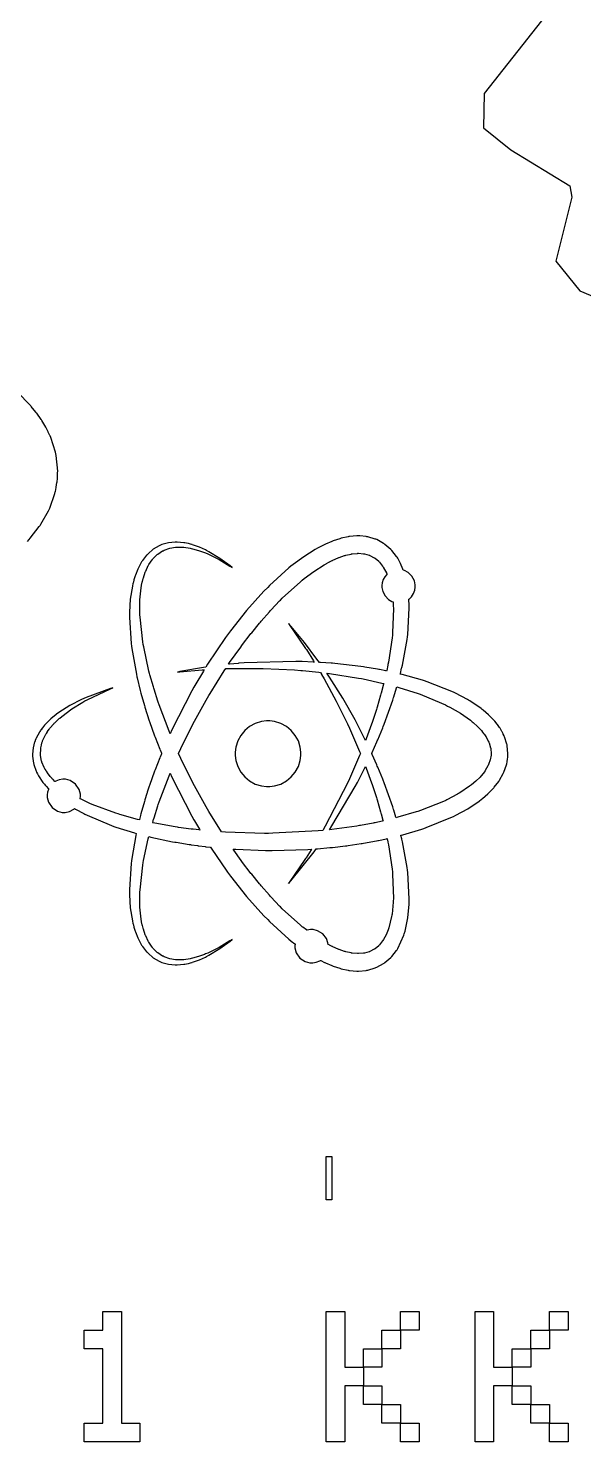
# Model space of a CAD drawing. Extents: x 0 to 3000, y 0 to 2000.
# Drawn here: x 2176.7 to 2276.1, y 1576.7 to 1830 of the extents above; entities that cross this region are included whole.
import ezdxf

# ---------------------------------------------------------------- set-up
doc = ezdxf.new("R2010")
doc.units = 0
doc.header["$MEASUREMENT"] = 0
doc.layers.add('design', color=1, linetype='Continuous')
doc.layers.add('invert_pattern', color=3, linetype='Continuous')

msp = doc.modelspace()

# ---------------------------------------------------------------- linework, layer by layer
at = {"layer": 'design'}
for p, q in [((2268.6, 1831.32), (2258.33, 1818.3)), ((2258.33, 1818.3), (2258.2, 1812.14)), ((2258.2, 1812.14), (2263.07, 1808.15)), ((2263.07, 1808.15), (2273.68, 1801.74)), ((2273.68, 1801.74), (2274, 1799.67)), ((2274, 1799.67), (2271.14, 1788.24)), ((2271.14, 1788.24), (2275.42, 1782.88)), ((2275.42, 1782.88), (2281.72, 1780.25))]:
    msp.add_line(p, q, dxfattribs=at)
msp.add_lwpolyline([(2176.5, 1737.98), (2176.85, 1738.37), (2177.02, 1738.57), (2178.63, 1740.65), (2178.78, 1740.87), (2178.93, 1741.1), (2180.27, 1743.46), (2180.39, 1743.71), (2180.5, 1743.96), (2181.42, 1746.61), (2181.49, 1746.89), (2181.51, 1746.96), (2181.66, 1747.65), (2181.67, 1747.72), (2181.8, 1748.57), (2181.81, 1748.64), (2181.88, 1749.35), (2181.89, 1749.43), (2181.89, 1749.5), (2181.92, 1750.21), (2181.92, 1750.29), (2181.93, 1750.57), (2181.65, 1753.42), (2181.6, 1753.7), (2181.6, 1753.7), (2181.54, 1753.98), (2180.68, 1756.65), (2180.57, 1756.9), (2180.54, 1756.96), (2180.25, 1757.59), (2180.22, 1757.65), (2179.85, 1758.38), (2179.78, 1758.5), (2179.09, 1759.66), (2179.02, 1759.77), (2178.95, 1759.88), (2178.18, 1760.97), (2178.1, 1761.07), (2178.02, 1761.18), (2177.2, 1762.19), (2177.11, 1762.29), (2176.77, 1762.68), (2174.97, 1764.5)], dxfattribs=at)
for points in [[(2262.41, 1701.53), (2262.38, 1701.67), (2261.95, 1703.01), (2261.89, 1703.13), (2261.88, 1703.17), (2261.74, 1703.48), (2261.72, 1703.51), (2261.53, 1703.88), (2261.5, 1703.94), (2261.16, 1704.51), (2261.12, 1704.57), (2261.08, 1704.63), (2260.7, 1705.17), (2260.66, 1705.22), (2260.62, 1705.27), (2260.21, 1705.78), (2260.16, 1705.83), (2259.99, 1706.03), (2259.1, 1706.93), (2258.14, 1707.76), (2257.95, 1707.91), (2257.75, 1708.06), (2255.72, 1709.44), (2255.51, 1709.57), (2255.3, 1709.69), (2253.17, 1710.82), (2252.96, 1710.92), (2252.52, 1711.13), (2248.1, 1712.86), (2247.65, 1713.01), (2247.29, 1713.13), (2243.64, 1714.15), (2243.28, 1714.23), (2243.3, 1714.33), (2243.53, 1715.29), (2243.55, 1715.38), (2243.66, 1715.83), (2244.5, 1720.42), (2244.56, 1720.89), (2244.62, 1721.35), (2244.89, 1726.07), (2244.88, 1726.55), (2244.88, 1726.64), (2244.84, 1727.54), (2244.83, 1727.63), (2244.96, 1727.73), (2245.3, 1728.09), (2245.66, 1728.65), (2245.89, 1729.29), (2245.97, 1729.81), (2245.97, 1729.98), (2245.97, 1730.22), (2245.81, 1730.95), (2245.37, 1731.79), (2244.68, 1732.44), (2244.05, 1732.78), (2243.83, 1732.85), (2243.75, 1733.04), (2243.33, 1734.02), (2242.82, 1734.98), (2242.7, 1735.17), (2242.62, 1735.28), (2241.79, 1736.36), (2241.7, 1736.46), (2241.6, 1736.56), (2240.54, 1737.48), (2240.43, 1737.56), (2240.31, 1737.65), (2239.06, 1738.33), (2238.93, 1738.38), (2238.8, 1738.43), (2237.45, 1738.83), (2237.31, 1738.85), (2237.17, 1738.87), (2236.04, 1738.99), (2235.67, 1738.99), (2235.53, 1738.99), (2234.2, 1738.87), (2234.08, 1738.86), (2233.95, 1738.83), (2232.68, 1738.56), (2232.56, 1738.53), (2232.44, 1738.49), (2231.24, 1738.1), (2231.12, 1738.05), (2231.01, 1738.01), (2229.87, 1737.52), (2229.76, 1737.47), (2229.64, 1737.41), (2228.56, 1736.86), (2228.45, 1736.8), (2228.03, 1736.56), (2226, 1735.27), (2224.08, 1733.86), (2223.71, 1733.56), (2223.35, 1733.27), (2219.87, 1730.1), (2219.54, 1729.77), (2218.88, 1729.11), (2215.77, 1725.63), (2212.89, 1721.99), (2212.34, 1721.24), (2212, 1720.77), (2208.77, 1715.98), (2208.46, 1715.49), (2208.04, 1715.43), (2203.83, 1714.68), (2203.41, 1714.59), (2203.81, 1714.63), (2207.78, 1714.99), (2208.17, 1715.01), (2208.02, 1714.76), (2206.48, 1712.17), (2206.33, 1711.91), (2205.95, 1711.22), (2202.39, 1704.26), (2202.06, 1703.54), (2201.87, 1704.01), (2200.11, 1708.69), (2199.95, 1709.17), (2199.88, 1709.38), (2199.2, 1711.52), (2199.13, 1711.73), (2199.07, 1711.94), (2198.45, 1714.1), (2198.4, 1714.32), (2198.28, 1714.75), (2197.33, 1719.12), (2197.25, 1719.56), (2197.18, 1720), (2196.69, 1724.42), (2196.67, 1724.86), (2196.65, 1725.3), (2196.67, 1727.51), (2196.89, 1729.69), (2196.96, 1730.12), (2196.97, 1730.17), (2197.08, 1730.7), (2197.09, 1730.75), (2197.1, 1730.81), (2197.23, 1731.33), (2197.25, 1731.38), (2197.28, 1731.49), (2197.61, 1732.5), (2197.65, 1732.6), (2197.69, 1732.7), (2198.14, 1733.66), (2198.19, 1733.75), (2198.25, 1733.84), (2198.83, 1734.71), (2198.9, 1734.79), (2198.96, 1734.87), (2199.69, 1735.6), (2199.77, 1735.67), (2199.85, 1735.73), (2200.72, 1736.3), (2200.81, 1736.34), (2201, 1736.44), (2201.99, 1736.78), (2203.03, 1736.96), (2203.25, 1736.97), (2203.46, 1736.98), (2204.55, 1736.95), (2205.64, 1736.79), (2205.85, 1736.74), (2206.07, 1736.7), (2207.14, 1736.39), (2208.2, 1736.01), (2208.41, 1735.93), (2208.82, 1735.76), (2210.85, 1734.75), (2212.79, 1733.58), (2213.17, 1733.32), (2212.82, 1733.61), (2210.98, 1734.97), (2209.02, 1736.16), (2208.61, 1736.37), (2208.4, 1736.48), (2207.35, 1736.95), (2206.25, 1737.36), (2206.03, 1737.42), (2206, 1737.43), (2205.72, 1737.51), (2205.69, 1737.52), (2205.35, 1737.61), (2205.29, 1737.62), (2204.71, 1737.74), (2204.65, 1737.75), (2204.54, 1737.76), (2203.35, 1737.87), (2203.23, 1737.87), (2202.99, 1737.88), (2201.78, 1737.75), (2200.59, 1737.43), (2200.36, 1737.33), (2200.13, 1737.24), (2199.06, 1736.61), (2198.11, 1735.8), (2197.95, 1735.62), (2197.86, 1735.53), (2197.11, 1734.56), (2197.04, 1734.45), (2196.97, 1734.35), (2196.39, 1733.28), (2196.34, 1733.17), (2196.29, 1733.06), (2195.84, 1731.94), (2195.81, 1731.83), (2195.75, 1731.66), (2195.69, 1731.48), (2195.59, 1731.14), (2195.57, 1731.08), (2195.42, 1730.51), (2195.41, 1730.45), (2195.3, 1729.98), (2194.94, 1727.64), (2194.8, 1725.3), (2194.79, 1724.83), (2194.79, 1724.36), (2195.09, 1719.71), (2195.15, 1719.25), (2195.21, 1718.79), (2196.02, 1714.22), (2196.12, 1713.76), (2196.17, 1713.54), (2196.71, 1711.29), (2196.77, 1711.06), (2196.83, 1710.84), (2197.46, 1708.62), (2197.53, 1708.39), (2197.56, 1708.28), (2197.9, 1707.18), (2197.94, 1707.07), (2197.97, 1706.96), (2198.33, 1705.86), (2198.37, 1705.75), (2198.45, 1705.53), (2199.21, 1703.35), (2199.29, 1703.14), (2199.37, 1702.92), (2200.21, 1700.77), (2200.3, 1700.55), (2200.32, 1700.51), (2200.51, 1700.05), (2200.53, 1700), (2200.51, 1699.95), (2200.32, 1699.49), (2200.3, 1699.45), (2200.21, 1699.23), (2199.37, 1697.08), (2199.29, 1696.86), (2199.21, 1696.65), (2198.45, 1694.47), (2198.37, 1694.25), (2198.33, 1694.14), (2197.97, 1693.04), (2197.94, 1692.93), (2197.9, 1692.82), (2197.56, 1691.72), (2197.53, 1691.61), (2197.46, 1691.39), (2196.83, 1689.16), (2196.77, 1688.94), (2196.75, 1688.87), (2196.58, 1688.19), (2196.57, 1688.12), (2196.24, 1688.2), (2193.07, 1689.07), (2192.75, 1689.17), (2192.32, 1689.3), (2188.1, 1690.88), (2187.7, 1691.06), (2187.55, 1691.12), (2186.11, 1691.82), (2185.97, 1691.89), (2185.98, 1691.94), (2186.01, 1692.29), (2186.01, 1692.41), (2186.01, 1692.7), (2185.78, 1693.57), (2185.14, 1694.52), (2184.19, 1695.16), (2183.32, 1695.4), (2183.03, 1695.4), (2182.83, 1695.4), (2182.21, 1695.28), (2181.6, 1695.04), (2181.49, 1694.97), (2181.45, 1695), (2181.11, 1695.33), (2181.08, 1695.37), (2180.97, 1695.48), (2180.86, 1695.6), (2180.65, 1695.84), (2180.61, 1695.88), (2180.28, 1696.3), (2180.25, 1696.34), (2180.22, 1696.38), (2179.92, 1696.82), (2179.89, 1696.86), (2179.72, 1697.13), (2179.71, 1697.15), (2179.58, 1697.38), (2179.57, 1697.4), (2179.52, 1697.49), (2179.12, 1698.44), (2179.09, 1698.54), (2179.06, 1698.63), (2178.87, 1699.63), (2178.86, 1699.74), (2178.85, 1699.84), (2178.89, 1700.86), (2178.9, 1700.96), (2178.91, 1701.01), (2179.01, 1701.52), (2179.02, 1701.57), (2179.1, 1701.87), (2179.11, 1701.9), (2179.2, 1702.15), (2179.2, 1702.17), (2179.24, 1702.27), (2179.69, 1703.24), (2179.74, 1703.33), (2179.82, 1703.47), (2179.83, 1703.49), (2179.9, 1703.6), (2179.91, 1703.61), (2180.08, 1703.89), (2180.11, 1703.93), (2180.43, 1704.38), (2180.47, 1704.42), (2180.53, 1704.51), (2181.26, 1705.34), (2181.33, 1705.42), (2181.41, 1705.5), (2182.22, 1706.28), (2182.31, 1706.35), (2182.65, 1706.65), (2184.46, 1708), (2186.41, 1709.2), (2186.81, 1709.42), (2187.21, 1709.64), (2191.39, 1711.58), (2191.81, 1711.76), (2191.37, 1711.63), (2187.02, 1710.05), (2186.59, 1709.86), (2186.17, 1709.67), (2184.09, 1708.6), (2182.11, 1707.34), (2181.74, 1707.05), (2181.64, 1706.98), (2180.73, 1706.22), (2180.64, 1706.14), (2180.55, 1706.06), (2179.71, 1705.2), (2179.63, 1705.11), (2179.59, 1705.07), (2179.2, 1704.6), (2179.16, 1704.55), (2178.95, 1704.25), (2178.94, 1704.24), (2178.85, 1704.12), (2178.84, 1704.1), (2178.74, 1703.95), (2178.67, 1703.85), (2178.08, 1702.76), (2178.03, 1702.64), (2178.02, 1702.61), (2177.9, 1702.32), (2177.89, 1702.29), (2177.76, 1701.94), (2177.74, 1701.88), (2177.58, 1701.26), (2177.57, 1701.2), (2177.54, 1701.07), (2177.43, 1699.8), (2177.43, 1699.67), (2177.43, 1699.54), (2177.6, 1698.26), (2177.64, 1698.14), (2177.67, 1698.01), (2178.09, 1696.81), (2178.15, 1696.69), (2178.16, 1696.67), (2178.3, 1696.38), (2178.31, 1696.35), (2178.49, 1696.02), (2178.52, 1695.97), (2178.85, 1695.43), (2178.89, 1695.38), (2178.92, 1695.33), (2179.29, 1694.82), (2179.33, 1694.77), (2179.35, 1694.75), (2179.54, 1694.51), (2179.56, 1694.48), (2179.68, 1694.34), (2179.8, 1694.2), (2179.84, 1694.15), (2180.27, 1693.69), (2180.31, 1693.64), (2180.27, 1693.55), (2180.11, 1693.05), (2180.04, 1692.57), (2180.04, 1692.41), (2180.04, 1692.12), (2180.28, 1691.25), (2180.92, 1690.3), (2181.87, 1689.66), (2182.74, 1689.43), (2183.03, 1689.43), (2183.29, 1689.43), (2184.07, 1689.61), (2184.82, 1690.02), (2184.95, 1690.13), (2185.1, 1690.04), (2186.63, 1689.22), (2186.78, 1689.14), (2187.21, 1688.93), (2191.57, 1687.1), (2192.01, 1686.94), (2192.34, 1686.82), (2195.66, 1685.78), (2196, 1685.68), (2195.91, 1685.28), (2195.2, 1681.17), (2195.15, 1680.75), (2195.09, 1680.29), (2194.79, 1675.64), (2194.79, 1675.17), (2194.8, 1674.7), (2194.94, 1672.36), (2195.3, 1670.02), (2195.41, 1669.55), (2195.42, 1669.5), (2195.57, 1668.92), (2195.59, 1668.86), (2195.69, 1668.52), (2195.75, 1668.34), (2195.81, 1668.17), (2195.84, 1668.06), (2196.29, 1666.94), (2196.34, 1666.83), (2196.39, 1666.72), (2196.97, 1665.65), (2197.04, 1665.55), (2197.11, 1665.44), (2197.86, 1664.47), (2197.95, 1664.38), (2198.11, 1664.2), (2199.06, 1663.39), (2200.13, 1662.76), (2200.36, 1662.67), (2200.59, 1662.57), (2201.78, 1662.25), (2202.99, 1662.12), (2203.23, 1662.13), (2203.35, 1662.13), (2204.54, 1662.24), (2204.65, 1662.25), (2204.71, 1662.26), (2205.29, 1662.38), (2205.35, 1662.39), (2205.69, 1662.48), (2205.72, 1662.49), (2206, 1662.57), (2206.03, 1662.58), (2206.25, 1662.64), (2207.35, 1663.05), (2208.4, 1663.52), (2208.61, 1663.63), (2209.02, 1663.84), (2210.98, 1665.03), (2212.82, 1666.39), (2213.17, 1666.68), (2212.79, 1666.42), (2210.85, 1665.25), (2208.82, 1664.24), (2208.41, 1664.07), (2208.2, 1663.99), (2207.14, 1663.61), (2206.07, 1663.3), (2205.85, 1663.26), (2205.64, 1663.21), (2204.55, 1663.05), (2203.46, 1663.02), (2203.25, 1663.03), (2203.03, 1663.04), (2201.99, 1663.22), (2201, 1663.56), (2200.81, 1663.66), (2200.72, 1663.7), (2199.85, 1664.27), (2199.77, 1664.33), (2199.69, 1664.4), (2198.96, 1665.13), (2198.9, 1665.21), (2198.83, 1665.29), (2198.25, 1666.16), (2198.19, 1666.25), (2198.14, 1666.34), (2197.69, 1667.3), (2197.65, 1667.4), (2197.61, 1667.5), (2197.28, 1668.51), (2197.25, 1668.62), (2197.23, 1668.67), (2197.1, 1669.19), (2197.09, 1669.25), (2197.08, 1669.3), (2196.97, 1669.83), (2196.96, 1669.88), (2196.89, 1670.31), (2196.67, 1672.49), (2196.65, 1674.7), (2196.67, 1675.14), (2196.69, 1675.58), (2197.18, 1680), (2197.25, 1680.44), (2197.32, 1680.83), (2198.15, 1684.72), (2198.25, 1685.1), (2198.64, 1685.01), (2202.52, 1684.19), (2202.92, 1684.12), (2203.15, 1684.08), (2205.46, 1683.7), (2205.69, 1683.67), (2205.81, 1683.65), (2206.97, 1683.49), (2207.08, 1683.48), (2207.2, 1683.46), (2208.36, 1683.32), (2208.48, 1683.3), (2208.54, 1683.3), (2209.22, 1683.22), (2209.29, 1683.21), (2209.53, 1682.84), (2212.08, 1679.12), (2212.34, 1678.76), (2212.89, 1678.01), (2215.77, 1674.37), (2218.88, 1670.89), (2219.54, 1670.23), (2219.87, 1669.9), (2223.35, 1666.73), (2223.71, 1666.44), (2223.77, 1666.39), (2224.38, 1665.91), (2224.44, 1665.87), (2224.44, 1665.83), (2224.41, 1665.55), (2224.41, 1665.46), (2224.41, 1665.17), (2224.65, 1664.3), (2225.29, 1663.35), (2226.24, 1662.71), (2227.11, 1662.47), (2227.4, 1662.47), (2227.61, 1662.47), (2228.23, 1662.59), (2228.86, 1662.85), (2228.97, 1662.92), (2229.04, 1662.89), (2229.69, 1662.56), (2229.76, 1662.53), (2229.87, 1662.48), (2231.01, 1661.99), (2231.12, 1661.95), (2231.24, 1661.9), (2232.44, 1661.51), (2232.56, 1661.47), (2232.68, 1661.44), (2233.95, 1661.17), (2234.08, 1661.14), (2234.2, 1661.13), (2235.53, 1661.02), (2235.67, 1661.01), (2235.8, 1661.01), (2237.17, 1661.13), (2237.31, 1661.15), (2237.45, 1661.17), (2238.8, 1661.57), (2238.93, 1661.62), (2239.06, 1661.68), (2240.31, 1662.35), (2240.43, 1662.44), (2240.54, 1662.52), (2241.6, 1663.44), (2241.7, 1663.54), (2241.79, 1663.64), (2242.62, 1664.72), (2242.7, 1664.83), (2242.84, 1665.06), (2243.92, 1667.42), (2244, 1667.66), (2244.15, 1668.14), (2244.65, 1670.57), (2244.87, 1672.98), (2244.88, 1673.45), (2244.89, 1673.93), (2244.62, 1678.65), (2244.56, 1679.11), (2244.5, 1679.58), (2243.66, 1684.17), (2243.55, 1684.62), (2243.54, 1684.68), (2243.39, 1685.29), (2243.38, 1685.35), (2243.72, 1685.44), (2247.15, 1686.46), (2247.49, 1686.58), (2247.94, 1686.73), (2252.37, 1688.52), (2252.8, 1688.73), (2253.24, 1688.94), (2255.36, 1690.11), (2257.41, 1691.48), (2257.81, 1691.79), (2258, 1691.94), (2258.96, 1692.77), (2259.86, 1693.68), (2260.03, 1693.87), (2260.12, 1693.97), (2260.93, 1695.01), (2261, 1695.12), (2261.07, 1695.23), (2261.74, 1696.42), (2261.8, 1696.54), (2261.86, 1696.67), (2262.32, 1697.99), (2262.35, 1698.13), (2262.36, 1698.16), (2262.44, 1698.51), (2262.44, 1698.55), (2262.51, 1698.97), (2262.51, 1699), (2262.55, 1699.36), (2262.55, 1699.4), (2262.56, 1699.43), (2262.57, 1699.79), (2262.57, 1699.83), (2262.57, 1699.97), (2262.44, 1701.39), (2262.41, 1701.53)], [(2225.49, 1699.96), (2225.49, 1700.26), (2225.37, 1701.15), (2225.03, 1702.25), (2224.48, 1703.25), (2223.77, 1704.12), (2222.89, 1704.84), (2221.89, 1705.38), (2220.79, 1705.73), (2219.9, 1705.85), (2219.6, 1705.85), (2219.31, 1705.85), (2218.42, 1705.73), (2217.31, 1705.38), (2216.31, 1704.84), (2215.44, 1704.12), (2214.72, 1703.25), (2214.18, 1702.25), (2213.83, 1701.15), (2213.71, 1700.26), (2213.71, 1699.96), (2213.71, 1699.66), (2213.83, 1698.77), (2214.18, 1697.67), (2214.72, 1696.67), (2215.44, 1695.8), (2216.31, 1695.08), (2217.31, 1694.53), (2218.42, 1694.19), (2219.31, 1694.07), (2219.6, 1694.07), (2219.9, 1694.07), (2220.79, 1694.19), (2221.89, 1694.53), (2222.89, 1695.08), (2223.77, 1695.8), (2224.48, 1696.67), (2225.03, 1697.67), (2225.37, 1698.77), (2225.49, 1699.66), (2225.49, 1699.96)], [(2230, 1620), (2230, 1627.8), (2231, 1627.8), (2231, 1620)], [(2186.67, 1576.67), (2186.67, 1580), (2190, 1580), (2190, 1583.33), (2190, 1586.67), (2190, 1590), (2190, 1593.33), (2186.67, 1593.33), (2186.67, 1596.67), (2190, 1596.67), (2190, 1600), (2193.33, 1600), (2193.33, 1596.67), (2193.33, 1593.33), (2193.33, 1590), (2193.33, 1586.67), (2193.33, 1583.33), (2193.33, 1580), (2196.67, 1580), (2196.67, 1576.67), (2193.33, 1576.67), (2190, 1576.67)], [(2230, 1576.67), (2230, 1580), (2230, 1583.33), (2230, 1586.67), (2230, 1590), (2230, 1593.33), (2230, 1596.67), (2230, 1600), (2233.33, 1600), (2233.33, 1596.67), (2233.33, 1593.33), (2233.33, 1590), (2236.67, 1590), (2236.67, 1586.67), (2233.33, 1586.67), (2233.33, 1583.33), (2233.33, 1580), (2233.33, 1576.67)], [(2243.33, 1596.67), (2243.33, 1600), (2246.67, 1600), (2246.67, 1596.67)], [(2256.67, 1576.67), (2256.67, 1580), (2256.67, 1583.33), (2256.67, 1586.67), (2256.67, 1590), (2256.67, 1593.33), (2256.67, 1596.67), (2256.67, 1600), (2260, 1600), (2260, 1596.67), (2260, 1593.33), (2260, 1590), (2263.33, 1590), (2263.33, 1586.67), (2260, 1586.67), (2260, 1583.33), (2260, 1580), (2260, 1576.67)], [(2270, 1596.67), (2270, 1600), (2273.33, 1600), (2273.33, 1596.67)], [(2240, 1593.33), (2240, 1596.67), (2243.33, 1596.67), (2243.33, 1593.33)], [(2266.67, 1593.33), (2266.67, 1596.67), (2270, 1596.67), (2270, 1593.33)], [(2236.67, 1590), (2236.67, 1593.33), (2240, 1593.33), (2240, 1590)], [(2263.33, 1590), (2263.33, 1593.33), (2266.67, 1593.33), (2266.67, 1590)], [(2236.67, 1583.33), (2236.67, 1586.67), (2240, 1586.67), (2240, 1583.33)], [(2263.33, 1583.33), (2263.33, 1586.67), (2266.67, 1586.67), (2266.67, 1583.33)], [(2240, 1580), (2240, 1583.33), (2243.33, 1583.33), (2243.33, 1580)], [(2266.67, 1580), (2266.67, 1583.33), (2270, 1583.33), (2270, 1580)], [(2243.33, 1576.67), (2243.33, 1580), (2246.67, 1580), (2246.67, 1576.67)], [(2270, 1576.67), (2270, 1580), (2273.33, 1580), (2273.33, 1576.67)]]:
    msp.add_lwpolyline(points, close=True, dxfattribs=at)
at = {"layer": 'invert_pattern'}
for points in [[(2214.92, 1719.35), (2215.05, 1719.53), (2216.41, 1721.3), (2216.55, 1721.48), (2216.68, 1721.65), (2218.1, 1723.38), (2218.24, 1723.55), (2218.38, 1723.72), (2219.85, 1725.4), (2220, 1725.56), (2220.15, 1725.73), (2221.68, 1727.34), (2221.84, 1727.49), (2222.15, 1727.81), (2225.4, 1730.78), (2225.74, 1731.06), (2226.08, 1731.34), (2227.82, 1732.64), (2229.63, 1733.8), (2230, 1734.01), (2230.05, 1734.04), (2230.51, 1734.29), (2230.56, 1734.31), (2230.61, 1734.34), (2231.08, 1734.57), (2231.12, 1734.6), (2231.22, 1734.64), (2232.17, 1735.06), (2232.27, 1735.1), (2232.36, 1735.13), (2233.32, 1735.46), (2233.42, 1735.49), (2233.51, 1735.52), (2234.47, 1735.74), (2234.57, 1735.76), (2234.67, 1735.77), (2235.61, 1735.86), (2235.7, 1735.87), (2235.79, 1735.87), (2236.69, 1735.8), (2236.78, 1735.79), (2236.87, 1735.78), (2237.7, 1735.55), (2237.78, 1735.52), (2237.86, 1735.49), (2238.62, 1735.09), (2238.69, 1735.04), (2238.76, 1735), (2239.43, 1734.44), (2239.49, 1734.37), (2239.55, 1734.31), (2240.12, 1733.59), (2240.17, 1733.52), (2240.25, 1733.41), (2240.86, 1732.25), (2240.91, 1732.12), (2240.81, 1732.02), (2240.53, 1731.68), (2240.25, 1731.16), (2240.07, 1730.59), (2240, 1730.13), (2240, 1729.98), (2240, 1729.75), (2240.15, 1729.05), (2240.56, 1728.24), (2241.19, 1727.6), (2241.78, 1727.24), (2241.99, 1727.17), (2242, 1727.11), (2242.04, 1726.5), (2242.04, 1726.44), (2242.06, 1726.01), (2241.92, 1721.63), (2241.87, 1721.19), (2241.83, 1720.75), (2241.16, 1716.35), (2241.08, 1715.92), (2241.06, 1715.82), (2240.86, 1714.87), (2240.84, 1714.78), (2240.72, 1714.8), (2239.56, 1715.03), (2239.45, 1715.05), (2239.22, 1715.1), (2236.91, 1715.48), (2236.68, 1715.51), (2236.21, 1715.58), (2231.58, 1716.12), (2231.12, 1716.16), (2230.92, 1716.18), (2228.98, 1716.31), (2228.79, 1716.32), (2228.35, 1716.93), (2226.11, 1719.9), (2223.74, 1722.76), (2223.25, 1723.32), (2223.51, 1722.95), (2226.09, 1719.2), (2226.34, 1718.82), (2226.47, 1718.61), (2227.75, 1716.58), (2227.88, 1716.38), (2227.68, 1716.39), (2225.73, 1716.46), (2225.54, 1716.47), (2224.61, 1716.49), (2215.33, 1716.24), (2214.4, 1716.17), (2214.25, 1716.15), (2212.69, 1716.01), (2212.54, 1715.99), (2212.73, 1716.28), (2214.71, 1719.07), (2214.92, 1719.35)], [(2208.99, 1710.37), (2209.23, 1710.78), (2211.76, 1714.82), (2212.02, 1715.21), (2213.14, 1715.25), (2218.75, 1715.24), (2224.34, 1714.98), (2225.45, 1714.89), (2225.75, 1714.87), (2228.68, 1714.58), (2228.97, 1714.54), (2228.99, 1714.51), (2229.17, 1714.2), (2229.19, 1714.17), (2229.65, 1713.38), (2231.81, 1709.4), (2233.81, 1705.34), (2234.19, 1704.51), (2234.36, 1704.14), (2236, 1700.38), (2236.15, 1700), (2236, 1699.62), (2234.36, 1695.86), (2234.19, 1695.48), (2233.83, 1694.7), (2229.84, 1686.96), (2229.41, 1686.21), (2228.6, 1686.13), (2220.49, 1685.7), (2219.68, 1685.69), (2218.98, 1685.69), (2211.96, 1685.9), (2211.26, 1685.94), (2211.07, 1686.25), (2209.17, 1689.32), (2208.99, 1689.63), (2208.5, 1690.47), (2206.16, 1694.74), (2204, 1699.11), (2203.59, 1700), (2204, 1700.89), (2206.16, 1705.26), (2208.5, 1709.53), (2208.99, 1710.37)], [(2237.07, 1702.33), (2236.95, 1702.58), (2235.74, 1704.98), (2235.61, 1705.22), (2235.19, 1706.01), (2232.98, 1709.89), (2230.61, 1713.67), (2230.11, 1714.41), (2230.63, 1714.34), (2235.81, 1713.52), (2236.32, 1713.43), (2236.66, 1713.36), (2239.99, 1712.63), (2240.32, 1712.55), (2240.28, 1712.4), (2239.87, 1710.84), (2239.83, 1710.69), (2239.77, 1710.47), (2239.14, 1708.32), (2239.07, 1708.1), (2239, 1707.89), (2238.31, 1705.75), (2238.23, 1705.53), (2238.14, 1705.27), (2237.17, 1702.6), (2237.07, 1702.33)], [(2259.56, 1699.89), (2259.55, 1699.72), (2259.41, 1698.86), (2259.11, 1698.01), (2259.03, 1697.84), (2258.99, 1697.76), (2258.51, 1696.94), (2258.45, 1696.86), (2258.4, 1696.78), (2257.78, 1696.01), (2257.71, 1695.93), (2257.58, 1695.78), (2256.84, 1695.07), (2256.05, 1694.39), (2255.88, 1694.27), (2255.71, 1694.14), (2253.93, 1692.94), (2253.74, 1692.83), (2253.55, 1692.72), (2251.62, 1691.7), (2251.42, 1691.6), (2251.02, 1691.41), (2246.89, 1689.77), (2246.46, 1689.63), (2246.14, 1689.52), (2242.87, 1688.56), (2242.53, 1688.47), (2242.5, 1688.6), (2242.11, 1689.85), (2242.07, 1689.98), (2241.93, 1690.42), (2240.39, 1694.77), (2240.22, 1695.19), (2240.14, 1695.41), (2239.26, 1697.54), (2239.17, 1697.75), (2239.09, 1697.94), (2238.27, 1699.81), (2238.18, 1700), (2238.27, 1700.19), (2239.09, 1702.06), (2239.17, 1702.25), (2239.26, 1702.46), (2240.14, 1704.59), (2240.22, 1704.81), (2240.39, 1705.23), (2241.93, 1709.58), (2242.07, 1710.02), (2242.12, 1710.18), (2242.61, 1711.78), (2242.65, 1711.94), (2243.01, 1711.84), (2246.49, 1710.73), (2246.83, 1710.61), (2247.25, 1710.46), (2251.37, 1708.7), (2251.76, 1708.5), (2252.16, 1708.3), (2254.07, 1707.2), (2255.84, 1705.96), (2256.17, 1705.69), (2256.33, 1705.56), (2257.11, 1704.85), (2257.82, 1704.1), (2257.94, 1703.95), (2257.98, 1703.91), (2258.28, 1703.51), (2258.31, 1703.47), (2258.34, 1703.43), (2258.62, 1703.03), (2258.64, 1702.98), (2258.67, 1702.94), (2258.91, 1702.53), (2258.93, 1702.49), (2259.05, 1702.23), (2259.06, 1702.21), (2259.15, 1702), (2259.16, 1701.98), (2259.2, 1701.89), (2259.46, 1701.03), (2259.48, 1700.94), (2259.49, 1700.85), (2259.56, 1699.98), (2259.56, 1699.89)], [(2238.23, 1694.47), (2238.31, 1694.25), (2239, 1692.11), (2239.07, 1691.9), (2239.14, 1691.68), (2239.77, 1689.53), (2239.83, 1689.31), (2239.86, 1689.19), (2240.17, 1688.03), (2240.2, 1687.91), (2240.07, 1687.88), (2238.76, 1687.6), (2238.63, 1687.57), (2238.41, 1687.53), (2236.18, 1687.11), (2235.96, 1687.08), (2235.52, 1687), (2231.05, 1686.38), (2230.6, 1686.33), (2231.05, 1687.01), (2235.23, 1694.06), (2235.61, 1694.78), (2235.74, 1695.02), (2236.95, 1697.42), (2237.07, 1697.67), (2237.17, 1697.4), (2238.14, 1694.73), (2238.23, 1694.47)], [(2206.06, 1686.43), (2205.84, 1686.46), (2203.58, 1686.76), (2203.36, 1686.8), (2202.99, 1686.85), (2199.3, 1687.51), (2198.93, 1687.59), (2198.95, 1687.64), (2199.11, 1688.21), (2199.13, 1688.27), (2199.2, 1688.48), (2199.88, 1690.62), (2199.95, 1690.83), (2200.11, 1691.31), (2201.87, 1695.99), (2202.06, 1696.46), (2202.39, 1695.74), (2205.95, 1688.78), (2206.33, 1688.09), (2206.42, 1687.94), (2207.3, 1686.43), (2207.39, 1686.28), (2207.28, 1686.29), (2206.17, 1686.42), (2206.06, 1686.43)], [(2242.04, 1673.56), (2242.03, 1673.34), (2241.81, 1671.21), (2241.77, 1671), (2241.74, 1670.8), (2241.25, 1668.78), (2241.19, 1668.59), (2241.12, 1668.4), (2240.74, 1667.48), (2240.28, 1666.64), (2240.17, 1666.48), (2240.12, 1666.41), (2239.55, 1665.69), (2239.49, 1665.63), (2239.43, 1665.56), (2238.76, 1665), (2238.69, 1664.96), (2238.62, 1664.91), (2237.86, 1664.51), (2237.78, 1664.48), (2237.7, 1664.45), (2236.87, 1664.22), (2236.78, 1664.21), (2236.69, 1664.2), (2235.79, 1664.13), (2235.7, 1664.13), (2235.61, 1664.14), (2234.67, 1664.23), (2234.57, 1664.24), (2234.47, 1664.26), (2233.51, 1664.48), (2233.42, 1664.51), (2233.32, 1664.54), (2232.36, 1664.87), (2232.27, 1664.9), (2232.17, 1664.94), (2231.22, 1665.36), (2231.12, 1665.4), (2231.08, 1665.43), (2230.61, 1665.66), (2230.56, 1665.69), (2230.54, 1665.7), (2230.38, 1665.78), (2230.36, 1665.79), (2230.33, 1666.06), (2230.05, 1666.84), (2229.39, 1667.68), (2228.49, 1668.24), (2227.67, 1668.44), (2227.4, 1668.44), (2227.18, 1668.44), (2226.6, 1668.34), (2226.53, 1668.32), (2226.47, 1668.37), (2225.81, 1668.89), (2225.74, 1668.94), (2225.4, 1669.22), (2222.15, 1672.19), (2221.84, 1672.51), (2221.68, 1672.66), (2220.15, 1674.27), (2220, 1674.44), (2219.85, 1674.6), (2218.38, 1676.28), (2218.24, 1676.45), (2218.1, 1676.62), (2216.68, 1678.35), (2216.55, 1678.52), (2216.41, 1678.7), (2215.05, 1680.47), (2214.92, 1680.65), (2214.78, 1680.83), (2213.46, 1682.68), (2213.33, 1682.86), (2213.86, 1682.83), (2219.15, 1682.63), (2219.68, 1682.63), (2220.33, 1682.62), (2226.76, 1682.81), (2227.4, 1682.86), (2227.32, 1682.72), (2226.43, 1681.32), (2226.34, 1681.18), (2226.09, 1680.8), (2223.51, 1677.05), (2223.25, 1676.68), (2223.69, 1677.18), (2227.85, 1682.37), (2228.24, 1682.91), (2228.46, 1682.93), (2230.68, 1683.13), (2230.91, 1683.15), (2231.14, 1683.17), (2233.47, 1683.45), (2233.7, 1683.48), (2233.94, 1683.51), (2236.26, 1683.86), (2236.49, 1683.9), (2236.72, 1683.93), (2239.04, 1684.36), (2239.27, 1684.4), (2239.41, 1684.43), (2240.8, 1684.73), (2240.94, 1684.76), (2240.95, 1684.7), (2241.07, 1684.14), (2241.08, 1684.08), (2241.16, 1683.65), (2241.83, 1679.25), (2241.87, 1678.81), (2241.92, 1678.37), (2242.06, 1673.99), (2242.04, 1673.56)]]:
    msp.add_lwpolyline(points, close=True, dxfattribs=at)

doc.saveas('drawing.dxf')
